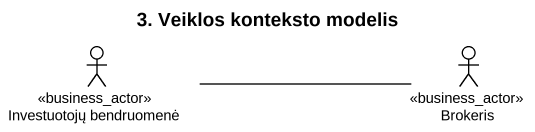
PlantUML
@startuml
title 3. Veiklos konteksto modelis
actor "Investuotojų bendruomenė" as Investuotojų_bendruomenė <<business_actor>>
actor Brokeris <<business_actor>>
Investuotojų_bendruomenė -right- Brokeris
@enduml
